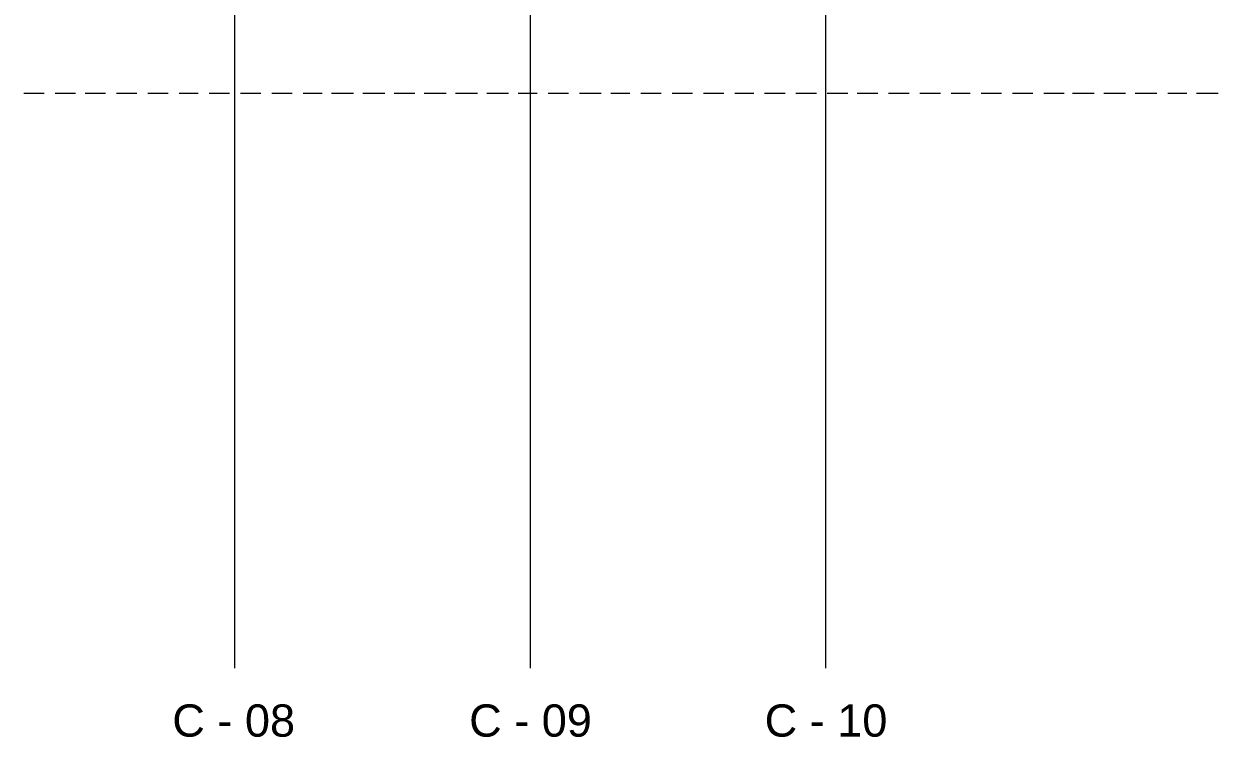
# Model space of a CAD drawing. Header units: millimetres. Extents: x 50 to 186, y -32 to 33.
# Drawn here: x 96.017 to 98.918, y 24.377 to 26.109 of the extents above; entities that cross this region are included whole.
import ezdxf

# ---------------------------------------------------------------- set-up
doc = ezdxf.new("R2010")
doc.units = ezdxf.units.MM
doc.layers.get('0').update_dxf_attribs({"lineweight": 30})
doc.styles.add('Arial0', font='arial.ttf', dxfattribs={"height": 3.14658})

msp = doc.modelspace()

# ---------------------------------------------------------------- linework, layer by layer
at = {"color": 7, "linetype": 'Continuous', "lineweight": 9, "true_color": 0x000007}
for points in [[(96.53, 24.5448), (96.53, 26.2154), (96.53, 26.2154)], [(97.2479, 24.5448), (97.2479, 26.2154), (97.2479, 26.2154)], [(97.9657, 24.5448), (97.9657, 26.2154), (97.9657, 26.2154)]]:
    msp.add_lwpolyline(points, dxfattribs=at)
at = {"color": 6, "linetype": 'Continuous', "lineweight": 9, "true_color": 0x000006}
for points in [[(96.0173, 25.9408), (96.0669, 25.9408), (96.0669, 25.9408)], [(96.0934, 25.9408), (96.143, 25.9408), (96.143, 25.9408)], [(96.1662, 25.9408), (96.2158, 25.9408), (96.2158, 25.9408)], [(96.2422, 25.9408), (96.2919, 25.9408), (96.2919, 25.9408)], [(96.3183, 25.9408), (96.3679, 25.9408), (96.3679, 25.9408)], [(96.3944, 25.9408), (96.4407, 25.9408), (96.4407, 25.9408)], [(96.4672, 25.9408), (96.5168, 25.9408), (96.5168, 25.9408)], [(96.5433, 25.9408), (96.5929, 25.9408), (96.5929, 25.9408)], [(96.6193, 25.9408), (96.669, 25.9408), (96.669, 25.9408)], [(96.6954, 25.9408), (96.7417, 25.9408), (96.7417, 25.9408)], [(96.7649, 25.9408), (96.8178, 25.9408), (96.8178, 25.9408)], [(96.841, 25.9408), (96.8939, 25.9408), (96.8939, 25.9408)], [(96.9171, 25.9408), (96.9667, 25.9408), (96.9667, 25.9408)], [(96.9898, 25.9408), (97.0428, 25.9408), (97.0428, 25.9408)], [(97.0659, 25.9408), (97.1189, 25.9408), (97.1189, 25.9408)], [(97.142, 25.9408), (97.1949, 25.9408), (97.1949, 25.9408)], [(97.2181, 25.9408), (97.2644, 25.9408), (97.2644, 25.9408)], [(97.2909, 25.9408), (97.3405, 25.9408), (97.3405, 25.9408)], [(97.367, 25.9408), (97.4199, 25.9408), (97.4199, 25.9408)], [(97.443, 25.9408), (97.4893, 25.9408), (97.4893, 25.9408)], [(97.5158, 25.9408), (97.5654, 25.9408), (97.5654, 25.9408)], [(97.5919, 25.9408), (97.6415, 25.9408), (97.6415, 25.9408)], [(97.668, 25.9408), (97.7176, 25.9408), (97.7176, 25.9408)], [(97.7441, 25.9408), (97.7904, 25.9408), (97.7904, 25.9408)], [(97.8168, 25.9408), (97.8665, 25.9408), (97.8665, 25.9408)], [(97.8929, 25.9408), (97.9425, 25.9408), (97.9425, 25.9408)], [(97.969, 25.9408), (98.0186, 25.9408), (98.0186, 25.9408)], [(98.0418, 25.9408), (98.0914, 25.9408), (98.0914, 25.9408)], [(98.1179, 25.9408), (98.1675, 25.9408), (98.1675, 25.9408)], [(98.1939, 25.9408), (98.2436, 25.9408), (98.2436, 25.9408)], [(98.27, 25.9408), (98.3163, 25.9408), (98.3163, 25.9408)], [(98.3428, 25.9408), (98.3924, 25.9408), (98.3924, 25.9408)], [(98.4189, 25.9408), (98.4685, 25.9408), (98.4685, 25.9408)], [(98.495, 25.9408), (98.5446, 25.9408), (98.5446, 25.9408)], [(98.5644, 25.9408), (98.6174, 25.9408), (98.6174, 25.9408)], [(98.6405, 25.9408), (98.6934, 25.9408), (98.6934, 25.9408)], [(98.7166, 25.9408), (98.7695, 25.9408), (98.7695, 25.9408)], [(98.796, 25.9408), (98.8423, 25.9408), (98.8423, 25.9408)], [(98.8655, 25.9408), (98.9184, 25.9408), (98.9184, 25.9408)]]:
    msp.add_lwpolyline(points, dxfattribs=at)

# ---------------------------------------------------------------- texts
at = {"color": 7, "true_color": 0x000007, "style": 'Arial0'}
for s, p in [('C - 08', (96.3779, 24.3782)), ('C - 09', (97.099, 24.3782)), ('C - 10', (97.8168, 24.3782))]:
    msp.add_text(s, height=0.07838, dxfattribs=at).set_placement(p)

doc.saveas('drawing.dxf')
